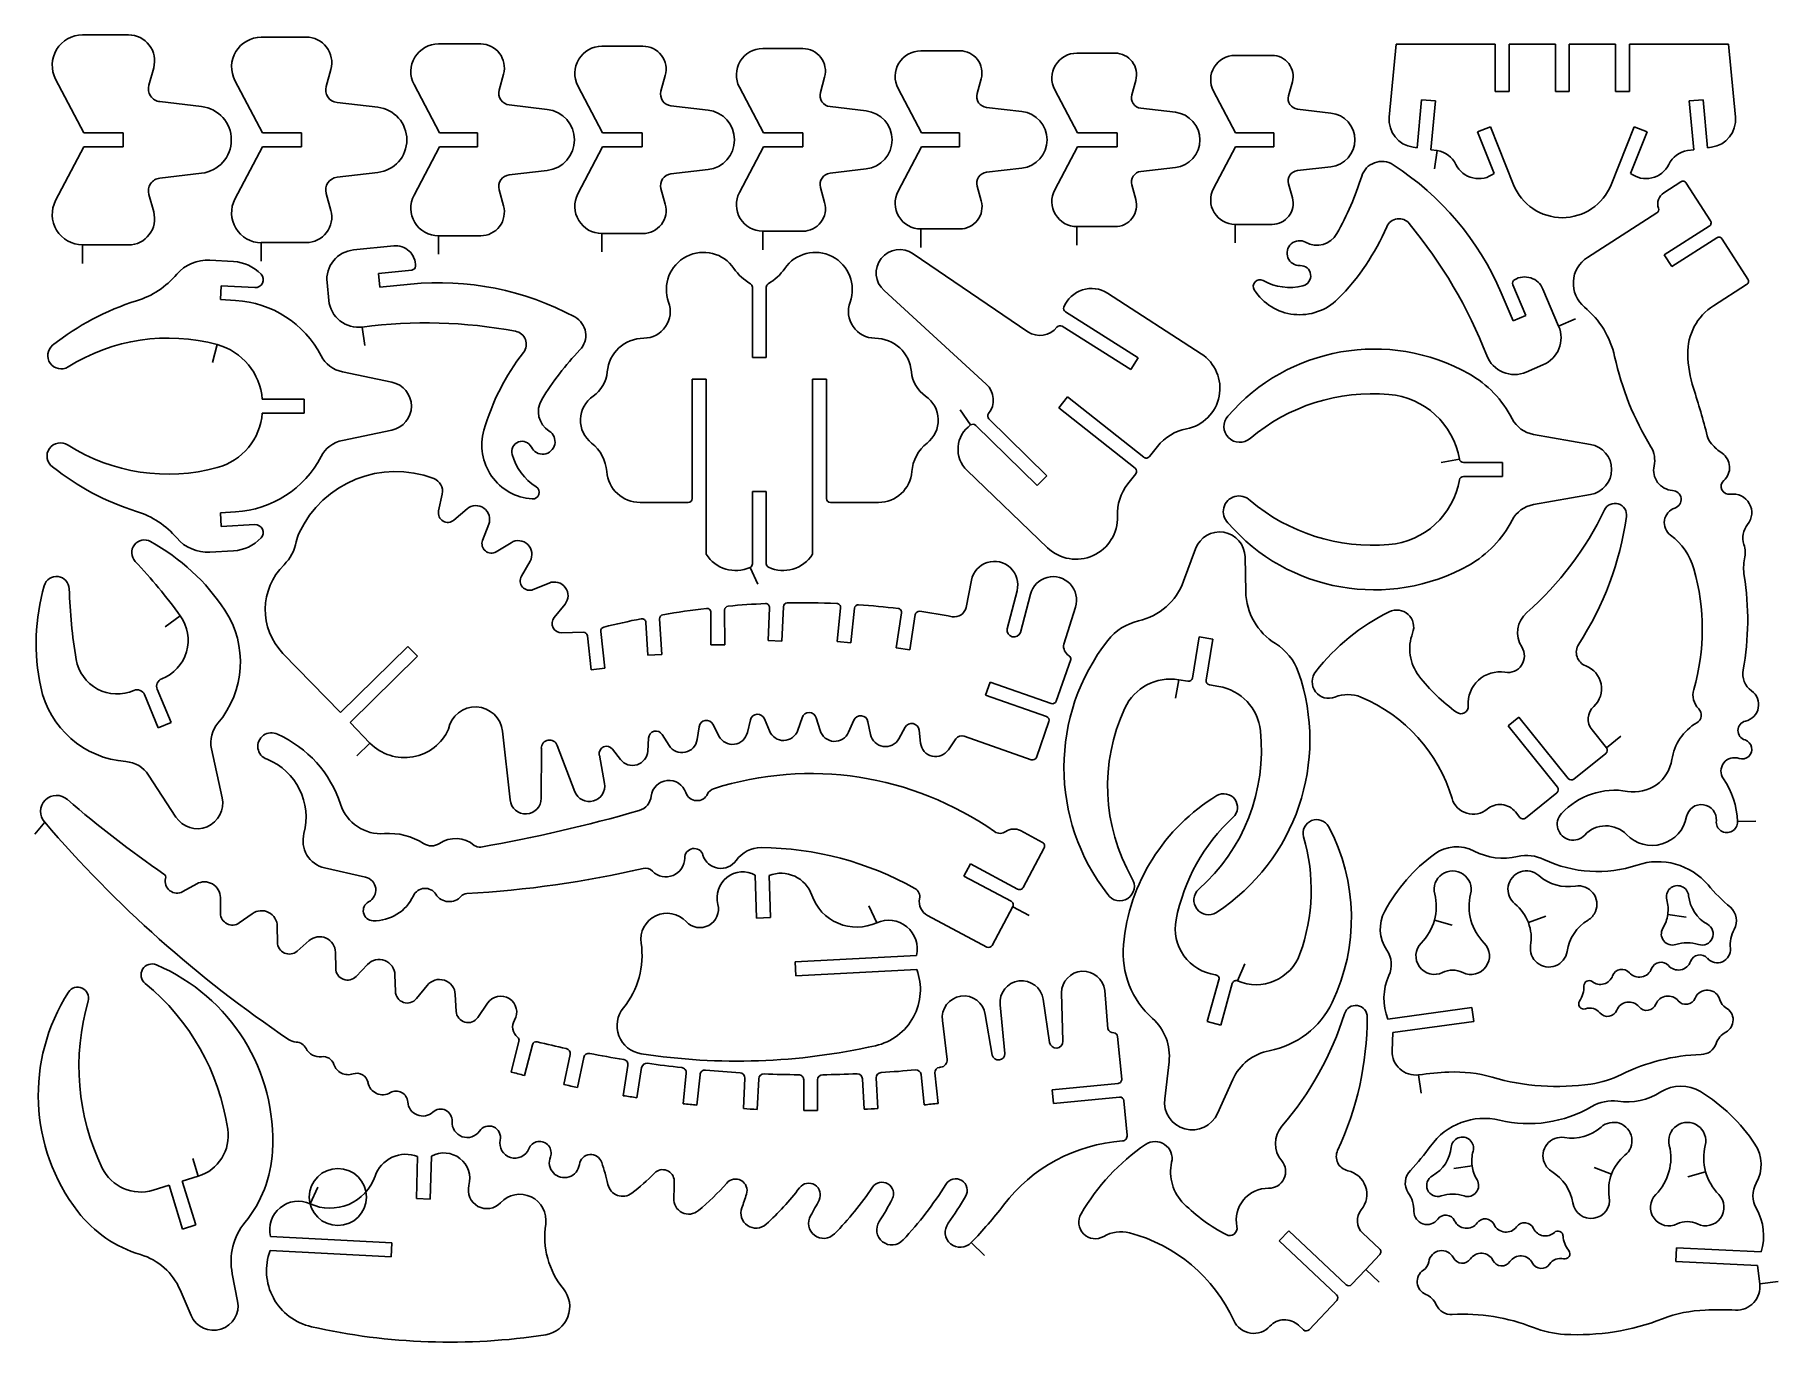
# Model space of a CAD drawing. Extents: x 0.1 to 23.7, y 6 to 23.7.
import ezdxf

# ---------------------------------------------------------------- set-up
doc = ezdxf.new("R2010")
doc.units = 0
doc.layers.add('WHITE', color=7, linetype='CONTINUOUS')

msp = doc.modelspace()

# ---------------------------------------------------------------- linework, layer by layer
at = {"layer": 'WHITE', "linetype": 'CONTINUOUS'}
for p, q in [((1.417, 23.679), (0.794, 23.679)), ((3.819, 23.648), (3.21, 23.648)), ((6.176, 23.556), (5.606999, 23.556)), ((8.369, 23.525), (7.814, 23.525)), ((10.53, 23.494), (9.989, 23.494)), ((12.654, 23.463), (12.126, 23.463)), ((14.751, 23.432), (14.236, 23.432)), ((16.875, 23.401), (16.374, 23.401)), ((18.55, 23.552), (18.458, 22.566)), ((19.89, 23.552), (18.55, 23.552)), ((19.89, 22.914), (19.89, 23.552)), ((20.703, 23.552), (20.077, 23.552)), ((20.077, 23.552), (20.077, 22.914)), ((20.703, 22.914), (20.703, 23.552)), ((21.517, 23.552), (20.891, 23.552)), ((20.891, 23.552), (20.891, 22.914)), ((21.517, 22.914), (21.517, 23.552)), ((23.044, 23.552), (21.704, 23.552)), ((21.704, 23.552), (21.704, 22.914)), ((23.136, 22.566), (23.044, 23.552)), ((1.690999, 22.998), (1.756, 23.234)), ((4.086999, 22.982), (4.151, 23.212)), ((6.426, 22.933), (6.485, 23.149)), ((8.612999, 22.917), (8.671999, 23.128)), ((10.769, 22.901), (10.825, 23.107)), ((0.430999, 23.078), (0.810999, 22.353)), ((2.855, 23.06), (3.226, 22.353)), ((5.275, 23.007), (5.618, 22.353)), ((7.489999, 22.989), (7.823999, 22.353)), ((9.673, 22.971), (9.996999, 22.353)), ((11.818, 22.953), (12.133, 22.353)), ((12.887, 22.885), (12.942, 23.085)), ((13.936, 22.935), (14.242, 22.353)), ((14.977, 22.869), (15.031, 23.064)), ((16.081, 22.918), (16.378, 22.353)), ((17.095, 22.853), (17.148, 23.043)), ((20.077, 22.914), (19.89, 22.914)), ((20.891, 22.914), (20.703, 22.914)), ((21.704, 22.914), (21.517, 22.914)), ((2.404, 22.71), (1.84, 22.776)), ((4.784999, 22.7), (4.234, 22.765)), ((7.077, 22.671), (6.561999, 22.731)), ((9.248999, 22.661), (8.746999, 22.72)), ((11.389, 22.651), (10.898, 22.708)), ((13.491, 22.642), (13.013, 22.697)), ((15.566, 22.632), (15.1, 22.686)), ((17.669, 22.622), (17.215, 22.675)), ((18.834, 22.152), (18.895, 22.799)), ((18.895, 22.799), (19.082, 22.789)), ((19.082, 22.789), (19.02, 22.126)), ((22.512, 22.789), (22.7, 22.799)), ((22.574, 22.126), (22.512, 22.789)), ((22.7, 22.799), (22.76, 22.152)), ((19.65, 22.368), (19.824, 22.437)), ((19.824, 22.437), (20.138, 21.653)), ((21.456, 21.653), (21.77, 22.437)), ((21.77, 22.437), (21.944, 22.368)), ((0.810999, 22.165), (0.430999, 21.44)), ((0.810999, 22.353), (1.345, 22.353)), ((1.345, 22.165), (0.810999, 22.165)), ((1.345, 22.353), (1.345, 22.165)), ((3.226, 22.165), (2.855, 21.458)), ((3.226, 22.353), (3.755, 22.353)), ((3.755, 22.165), (3.226, 22.165)), ((3.755, 22.353), (3.755, 22.165)), ((5.618, 22.165), (5.275, 21.511)), ((5.618, 22.353), (6.132999, 22.353)), ((6.132999, 22.165), (5.618, 22.165)), ((6.132999, 22.353), (6.132999, 22.165)), ((7.823999, 22.165), (7.489999, 21.529)), ((7.823999, 22.353), (8.361, 22.353)), ((8.361, 22.165), (7.823999, 22.165)), ((8.361, 22.353), (8.361, 22.165)), ((9.996999, 22.165), (9.673, 21.547)), ((9.996999, 22.353), (10.53, 22.353)), ((10.53, 22.165), (9.996999, 22.165)), ((10.53, 22.353), (10.53, 22.165)), ((12.133, 22.165), (11.818, 21.565)), ((12.133, 22.353), (12.647, 22.353)), ((12.647, 22.165), (12.133, 22.165)), ((12.647, 22.353), (12.647, 22.165)), ((14.242, 22.165), (13.936, 21.583)), ((14.242, 22.353), (14.778, 22.353)), ((14.778, 22.165), (14.242, 22.165)), ((14.778, 22.353), (14.778, 22.165)), ((16.378, 22.165), (16.081, 21.6)), ((16.378, 22.353), (16.896, 22.353)), ((16.896, 22.165), (16.378, 22.165)), ((16.896, 22.353), (16.896, 22.165)), ((18.779, 22.16), (18.834, 22.152)), ((19.875, 21.806), (19.65, 22.368)), ((21.944, 22.368), (21.719, 21.806)), ((22.76, 22.152), (22.815, 22.16)), ((19.02, 22.126), (19.103, 22.114)), ((19.068, 21.867), (19.103, 22.114)), ((22.491, 22.114), (22.574, 22.126)), ((1.84, 21.742), (2.404, 21.808)), ((4.234, 21.753), (4.784999, 21.818)), ((6.561999, 21.787), (7.077, 21.847)), ((8.746999, 21.798), (9.248999, 21.857)), ((10.898, 21.809), (11.389, 21.867)), ((13.013, 21.821), (13.491, 21.876)), ((15.1, 21.832), (15.566, 21.886)), ((17.215, 21.843), (17.669, 21.896)), ((22.399, 21.692), (22.17, 21.545)), ((1.756, 21.284), (1.690999, 21.52)), ((4.151, 21.305), (4.086999, 21.536)), ((6.485, 21.369), (6.426, 21.585)), ((8.671999, 21.39), (8.612999, 21.601)), ((10.825, 21.411), (10.769, 21.617)), ((12.942, 21.433), (12.887, 21.633)), ((15.031, 21.454), (14.977, 21.649)), ((17.148, 21.475), (17.095, 21.665)), ((22.799, 21.166), (22.473, 21.675)), ((22.075, 21.271), (21.137, 20.67)), ((7.814, 20.743), (7.814, 20.993)), ((7.814, 20.993), (8.369, 20.993)), ((9.989, 20.774), (9.989, 21.024)), ((9.989, 21.024), (10.53, 21.024)), ((12.126, 20.805), (12.126, 21.055)), ((12.126, 21.055), (12.654, 21.055)), ((14.236, 20.836), (14.236, 21.086)), ((14.236, 21.086), (14.751, 21.086)), ((16.374, 20.866), (16.374, 21.116)), ((16.374, 21.116), (16.875, 21.116)), ((22.175, 20.703), (22.783, 21.092)), ((0.794, 20.589), (0.794, 20.839)), ((0.794, 20.839), (1.417, 20.839)), ((3.21, 20.62), (3.21, 20.87)), ((3.21, 20.87), (3.819, 20.87)), ((5, 20.826), (4.458, 20.771)), ((5.606999, 20.712), (5.606999, 20.962)), ((5.606999, 20.962), (6.176, 20.962)), ((22.884, 20.934), (22.276, 20.545)), ((23.304, 20.377), (22.958, 20.918)), ((2.516, 20.633), (2.835999, 20.614)), ((13.572, 19.665), (12.023, 20.717)), ((22.276, 20.545), (22.175, 20.703)), ((2.67, 20.286), (2.658999, 20.099)), ((3.121999, 20.261), (2.67, 20.286)), ((4.098999, 20.33), (4.124, 20.086)), ((4.796, 20.453), (5.245999, 20.499)), ((4.815, 20.267), (4.796, 20.453)), ((5.225999, 20.308), (4.815, 20.267)), ((9.848999, 19.317), (9.848999, 20.267)), ((10.037, 20.267), (10.037, 19.317)), ((20.128, 20.301), (20.305, 19.884)), ((22.841, 20.017), (23.288, 20.303)), ((2.658999, 20.099), (2.864, 20.088)), ((11.63, 20.221), (13.01, 18.955)), ((15.915, 19.366), (14.647, 20.186)), ((20.133, 19.811), (19.971, 20.191)), ((20.747, 19.742), (20.534, 20.242)), ((14.081, 19.933), (15.064, 19.312)), ((20.305, 19.884), (20.133, 19.811)), ((20.977, 19.839), (20.747, 19.742)), ((4.609, 19.48), (4.576, 19.728)), ((14.964, 19.153), (14.036, 19.739)), ((2.549, 19.25), (2.615, 19.491)), ((4.307, 19.122), (4.975999, 18.983)), ((10.037, 19.317), (9.848999, 19.317)), ((15.064, 19.312), (14.964, 19.153)), ((20.308, 19.118), (20.535, 19.215)), ((9.036, 17.41), (9.036, 19.024)), ((9.036, 19.024), (9.223999, 19.024)), ((9.223999, 19.024), (9.223999, 16.656)), ((10.662, 16.656), (10.662, 19.024)), ((10.662, 19.024), (10.849, 19.024)), ((10.849, 19.024), (10.849, 17.41)), ((3.792, 18.753), (3.223, 18.753)), ((3.792, 18.565), (3.792, 18.753)), ((13.992, 18.636), (14.108, 18.783)), ((15.023, 17.82), (13.992, 18.636)), ((14.108, 18.783), (15.14, 17.967)), ((3.223, 18.565), (3.792, 18.565)), ((12.656, 18.609), (12.799, 18.404)), ((13.698, 17.584), (12.867, 18.398)), ((13.045, 18.486), (13.829, 17.718)), ((4.975999, 18.335), (4.307, 18.196)), ((20.407, 18.277), (21.176, 18.142)), ((15.215, 17.976), (15.323, 18.113)), ((19.161, 17.898), (19.407, 17.94)), ((12.751, 17.789), (13.84, 16.744)), ((13.829, 17.718), (13.698, 17.584)), ((14.924, 17.608), (15.032, 17.745)), ((19.986, 17.896), (19.46, 17.896)), ((19.46, 17.708), (19.986, 17.708)), ((19.986, 17.708), (19.986, 17.896)), ((5.656, 17.469), (5.607999, 17.241)), ((9.848999, 16.528), (9.848999, 17.505)), ((9.848999, 17.505), (10.037, 17.505)), ((10.037, 17.505), (10.037, 16.528)), ((21.176, 17.463), (20.407, 17.328)), ((2.864, 17.23), (2.658999, 17.218)), ((2.658999, 17.218), (2.67, 17.031)), ((5.815, 17.118), (5.992, 17.269)), ((8.331999, 17.356), (8.982999, 17.356)), ((10.903, 17.356), (11.554, 17.356)), ((2.67, 17.031), (3.121999, 17.057)), ((6.284999, 17.062), (6.202, 16.844)), ((6.387, 16.69), (6.585999, 16.812)), ((15.678, 16.29), (15.839, 16.731)), ((2.835999, 16.703), (2.516, 16.685)), ((6.842999, 16.561), (6.727, 16.36)), ((16.508, 16.62), (16.518, 16.15)), ((6.886, 16.179), (7.100999, 16.267)), ((9.920999, 16.252), (9.817999, 16.479)), ((12.737, 15.938), (12.81, 16.304)), ((13.426, 16.163), (13.293, 15.647)), ((13.474, 15.6), (13.608, 16.116)), ((1.912999, 15.676), (2.115999, 15.822)), ((7.315999, 15.98), (7.169, 15.799)), ((9.286999, 15.871), (9.288999, 15.43)), ((9.477, 15.431), (9.473999, 15.901)), ((10.081, 15.933), (10.06, 15.49)), ((10.247, 15.481), (10.269, 15.947)), ((11.04, 15.931), (10.995, 15.476)), ((11.181, 15.457), (11.228, 15.925)), ((11.864, 15.862), (11.793, 15.392)), ((11.978, 15.364), (12.051, 15.84)), ((14.215, 15.941), (14.057, 15.442)), ((7.272999, 15.592), (7.563, 15.602)), ((7.618, 15.555), (7.669, 15.095)), ((7.855, 15.116), (7.8, 15.613)), ((8.409999, 15.735), (8.435999, 15.291)), ((8.623, 15.302), (8.595, 15.783)), ((5.191999, 15.41), (4.282, 14.514)), ((5.322999, 15.276), (5.191999, 15.41)), ((9.288999, 15.43), (9.477, 15.431)), ((10.06, 15.49), (10.247, 15.481)), ((10.995, 15.476), (11.181, 15.457)), ((11.793, 15.392), (11.978, 15.364)), ((15.89, 15.539), (15.797, 14.982)), ((16.075, 15.509), (15.89, 15.539)), ((15.982, 14.952), (16.075, 15.509)), ((4.282, 14.514), (3.503999, 15.316)), ((4.412, 14.379), (5.322999, 15.276)), ((7.669, 15.095), (7.855, 15.116)), ((8.435999, 15.291), (8.623, 15.302)), ((14.154, 15.233), (13.955, 14.671)), ((13.064, 14.928), (13.001, 14.752)), ((13.887, 14.638), (13.064, 14.928)), ((15.57, 14.712), (15.611, 14.959)), ((15.736, 14.938), (15.611, 14.959)), ((16.152, 14.869), (16.026, 14.89)), ((1.631, 14.758), (1.817999, 14.31)), ((1.991, 14.382), (1.804, 14.83)), ((13.001, 14.752), (13.825, 14.461)), ((1.817999, 14.31), (1.991, 14.382)), ((4.679999, 14.103), (4.412, 14.379)), ((9.821999, 14.416), (9.781, 14.244)), ((10.079, 14.267), (10.013, 14.43)), ((10.521, 14.445), (10.465, 14.278)), ((10.764, 14.274), (10.713, 14.443)), ((11.221, 14.412), (11.15, 14.25)), ((11.447, 14.219), (11.411, 14.392)), ((13.857, 14.393), (13.687, 13.91)), ((20.064, 14.335), (20.21, 14.452)), ((20.21, 14.452), (20.877, 13.623)), ((6.573999, 13.334), (6.473, 14.262)), ((8.444999, 14.171), (8.435, 13.994)), ((8.723999, 14.069), (8.63, 14.219)), ((9.128, 14.324), (9.102, 14.15)), ((9.397, 14.198), (9.317, 14.356)), ((11.914, 14.316), (11.829, 14.161)), ((12.122, 14.103), (12.102, 14.279)), ((12.597, 14.158), (12.498, 14.012)), ((13.619, 13.877), (12.713, 14.196)), ((20.73, 13.506), (20.064, 14.335)), ((21.393, 14.038), (21.198, 14.281)), ((21.588, 14.195), (21.393, 14.038)), ((2.536999, 14.026), (2.681999, 13.363)), ((4.500999, 13.929), (4.679999, 14.103)), ((6.995999, 14.033), (6.993, 13.356)), ((7.447999, 13.445), (7.210999, 14.072)), ((7.78, 13.941), (7.850999, 13.558)), ((8.065999, 13.881), (7.958, 14.021)), ((20.952, 13.615), (21.385, 13.963)), ((2.055999, 13.102), (1.685999, 13.671)), ((20.298, 13.089), (20.722, 13.43)), ((0.15, 12.87), (0.282999, 13.032)), ((20.163, 13.171), (20.222, 13.097)), ((23.413, 13.047), (23.163, 13.042)), ((13.771, 12.759), (13.471, 12.919)), ((13.507, 12.15), (13.793, 12.686)), ((4.065999, 12.416), (4.618999, 12.291)), ((9.904999, 11.737), (9.887999, 12.318)), ((10.076, 12.313), (10.092, 11.743)), ((12.706, 12.305), (12.795, 12.47)), ((13.346, 11.963), (12.706, 12.305)), ((12.795, 12.47), (13.434, 12.128)), ((2.338, 12.199), (2.151, 12.094)), ((2.658999, 11.8), (2.657, 12.014)), ((3.088, 11.796), (2.913, 11.671)), ((11.425, 11.9), (11.529, 11.673)), ((13.088, 11.367), (13.368, 11.891)), ((13.588, 11.773), (13.368, 11.89)), ((22.469, 11.751), (22.222, 11.786)), ((3.428999, 11.409), (3.427, 11.623)), ((10.092, 11.743), (9.904999, 11.737)), ((12.217, 11.771), (13.016, 11.345)), ((19.308, 11.64), (19.067, 11.707)), ((20.572, 11.763), (20.338, 11.675)), ((3.858999, 11.432), (3.694999, 11.289)), ((4.217, 11.056), (4.214, 11.274)), ((4.647999, 11.109), (4.493999, 10.948)), ((10.426, 11.144), (12.065, 11.23)), ((10.436, 10.956), (10.426, 11.144)), ((16.507, 11.117), (16.408, 10.887)), ((5.022999, 10.745), (5.017, 10.967)), ((12.071, 11.042), (10.436, 10.956)), ((16.155, 10.902), (15.998, 10.337)), ((16.179, 10.287), (16.335, 10.852)), ((5.452, 10.826), (5.309, 10.648)), ((5.844999, 10.475), (5.833, 10.702)), ((13.867, 10.055), (13.778, 10.638)), ((14.027, 10.726), (14.046, 10.071)), ((14.653, 10.24), (14.611, 10.758)), ((6.269999, 10.585), (6.138, 10.392)), ((13.091, 9.883), (12.997, 10.433)), ((13.198, 10.565), (13.263, 9.906)), ((18.439, 10.37), (19.574, 10.526)), ((19.574, 10.526), (19.6, 10.34)), ((12.418, 10.35), (12.48, 9.824)), ((14.842, 9.56), (14.786, 10.135)), ((15.998, 10.337), (16.179, 10.287)), ((18.504, 10.19), (18.496, 9.942)), ((19.6, 10.34), (18.504, 10.19)), ((6.587999, 9.654999), (6.693999, 10.071)), ((6.875999, 10.024), (6.769, 9.609)), ((7.301, 9.484999), (7.385, 9.89)), ((7.568999, 9.852), (7.485, 9.446999)), ((8.104, 9.335), (8.166999, 9.744)), ((8.352, 9.715), (8.288999, 9.307)), ((15.422, 9.293), (15.481, 9.793)), ((8.913, 9.227), (8.954999, 9.637999)), ((9.140999, 9.619), (9.098999, 9.208)), ((9.727, 9.159999), (9.746999, 9.571999)), ((9.935, 9.562999), (9.913999, 9.149999)), ((10.543, 9.135), (10.543, 9.548)), ((10.73, 9.548), (10.73, 9.135)), ((11.359, 9.152), (11.337, 9.564999)), ((11.524, 9.574999), (11.546, 9.161999)), ((12.173, 9.211), (12.13, 9.621999)), ((12.317, 9.642), (12.36, 9.230999)), ((13.9, 9.414999), (14.794, 9.501999)), ((16.343, 9.553999), (16.137, 9.095)), ((18.888, 9.369999), (18.855, 9.616999)), ((13.918, 9.229), (13.9, 9.414999)), ((14.812, 9.314999), (13.918, 9.229)), ((14.915, 8.8), (14.87, 9.267)), ((2.283999, 8.484999), (2.358, 8.246)), ((5.323999, 8.512999), (5.308, 7.942999)), ((5.494999, 7.936999), (5.512, 8.517999)), ((19.331, 8.350999), (19.578, 8.385999)), ((21.228, 8.362999), (21.462, 8.274999)), ((22.492, 8.239999), (22.733, 8.307)), ((1.75, 8.057999), (1.963999, 8.123999)), ((1.963999, 8.123999), (2.147, 7.532)), ((2.142999, 8.18), (2.358, 8.246)), ((2.325999, 7.587999), (2.142999, 8.18)), ((3.974999, 8.1), (3.871, 7.873)), ((5.308, 7.942999), (5.494999, 7.936999)), ((2.147, 7.532), (2.325999, 7.587999)), ((4.973999, 7.343999), (3.335, 7.429999)), ((4.964, 7.156), (4.973999, 7.343999)), ((12.987, 7.176), (12.808, 7.349999)), ((16.969, 7.370999), (17.098, 7.507999)), ((17.745, 6.642), (16.969, 7.370999)), ((17.098, 7.507999), (17.873, 6.778999)), ((18.327, 7.262), (18.1, 7.474999)), ((3.328999, 7.242), (4.964, 7.156)), ((18.139, 6.984), (18.329, 7.185999)), ((22.332, 7.091), (22.341, 7.278999)), ((23.436, 7.037), (22.332, 7.091)), ((22.341, 7.278999), (23.486, 7.223)), ((2.818, 6.927999), (2.891, 6.557)), ((17.949, 6.781), (18.139, 6.984)), ((18.321, 6.813), (18.139, 6.984)), ((23.466, 6.790999), (23.436, 7.037)), ((2.262, 6.361999), (2.112999, 6.71)), ((23.714, 6.821), (23.466, 6.790999)), ((17.374, 6.17), (17.747, 6.566999)), ((17.23, 6.231999), (17.299, 6.166999))]:
    msp.add_line(p, q, dxfattribs=at)
msp.add_circle((4.246, 7.965), 0.38612, dxfattribs=at)
for centre, radius, start, end in [((0.7954, 23.268), 0.411002, 90.19517, 207.5381), ((1.4168, 23.3272), 0.351771, 344.6363, 89.96742), ((3.2114, 23.246), 0.402002, 90.19954, 207.5595), ((3.8189, 23.3035), 0.344474, 344.5961, 89.98338), ((5.607199, 23.181), 0.375, 90.03056, 207.6447), ((6.174799, 23.2343), 0.321714, 344.6246, 89.78624), ((7.8141, 23.159), 0.365999, 90.01566, 207.6783), ((8.3702, 23.2118), 0.313218, 344.4818, 90.21947), ((9.989, 23.137), 0.356999, 90, 207.7135), ((10.53, 23.188), 0.305918, 344.6463, 90), ((12.126, 23.115), 0.347999, 90, 207.7433), ((12.6541, 23.1644), 0.298648, 344.5817, 90.01921), ((14.236, 23.093), 0.338999, 90, 207.7741), ((14.7512, 23.1416), 0.290361, 344.4991, 90.03932), ((16.3734, 23.071), 0.33, 89.89583, 207.621), ((16.875, 23.1179), 0.283088, 344.6579, 90), ((1.8607, 22.9509), 0.17612, 164.4881, 263.2502), ((4.2529, 22.9361), 0.17214, 164.5346, 263.6966), ((6.581499, 22.8909), 0.161084, 164.8512, 263.047), ((8.764599, 22.876), 0.156989, 164.8663, 263.5631), ((10.9165, 22.8599), 0.153022, 164.43, 263.0561), ((13.0305, 22.8449), 0.148931, 164.3873, 263.252), ((15.1167, 22.83), 0.144965, 164.402, 263.3848), ((2.351, 22.259), 0.454103, 276.7025, 83.29752), ((4.733999, 22.259), 0.443939, 276.5967, 83.40324), ((7.029, 22.259), 0.414786, 276.6453, 83.35472), ((9.201999, 22.259), 0.404738, 276.6685, 83.3315), ((11.343, 22.259), 0.394689, 276.6929, 83.30717), ((13.446, 22.259), 0.385634, 276.7012, 83.29886), ((15.523, 22.259), 0.37547, 276.5761, 83.42387), ((17.232, 22.8159), 0.141921, 164.847, 263.1204), ((17.627, 22.259), 0.365421, 276.5999, 83.40009), ((18.831, 22.531), 0.374638, 174.6394, 262.0213), ((22.7629, 22.5311), 0.374739, 277.9917, 5.344056), ((18.3563, 21.6828), 0.284324, 57.27688, 162.5656), ((16.426, 18.681), 3.853196, 23.07168, 57.25853), ((19.0554, 21.7801), 0.337275, 25.82064, 81.88672), ((19.6661, 22.0758), 0.34125, 205.8517, 307.7498), ((21.9278, 22.0761), 0.341396, 232.2943, 334.1105), ((22.5389, 21.7797), 0.337716, 98.15427, 154.1406), ((1.860999, 21.5669), 0.17635, 96.83886, 195.4232), ((4.253099, 21.5818), 0.172298, 96.36575, 195.4155), ((6.5812, 21.6273), 0.160861, 96.85551, 195.2457), ((8.7642, 21.6422), 0.156712, 96.3, 195.2423), ((10.9174, 21.6567), 0.153618, 97.25948, 194.9771), ((13.0311, 21.6726), 0.149442, 96.95419, 195.3661), ((15.1171, 21.6877), 0.145346, 96.75795, 195.4418), ((17.2311, 21.7027), 0.141224, 96.54632, 195.4828), ((14.368, 22.9167), 3.89045, 330.3485, 342.8268), ((22.4275, 21.6467), 0.053583, 31.8807, 122.1755), ((3.2111, 21.2711), 0.402167, 152.3071, 269.8433), ((5.6069, 21.3368), 0.374837, 152.307, 270.0152), ((7.813899, 21.3589), 0.365848, 152.2932, 270.0157), ((9.989, 21.381), 0.356948, 152.2863, 270), ((12.126, 21.403), 0.348005, 152.2568, 270.0002), ((14.236, 21.425), 0.339063, 152.2257, 270), ((14.7504, 21.377), 0.291, 270.1181, 15.34488), ((16.3745, 21.447), 0.330985, 152.4672, 269.9135), ((16.8754, 21.399), 0.283, 269.919, 15.5787), ((20.797, 21.917), 0.709913, 201.8314, 338.1686), ((22.268, 21.393), 0.180853, 122.8114, 199.036), ((0.795599, 21.2501), 0.41109, 152.4875, 269.777), ((1.4165, 21.191), 0.352, 270.0814, 15.31943), ((3.819299, 21.214), 0.344, 269.95, 15.34125), ((6.1757, 21.283), 0.321, 270.0535, 15.53852), ((8.3692, 21.307), 0.314, 269.9635, 15.32881), ((10.53, 21.33), 0.305999, 270, 15.35356), ((12.6549, 21.353), 0.298001, 269.827, 15.57041), ((22.0462, 21.3164), 0.053762, 302.39, 19.10899), ((17.4783, 21.1465), 0.311686, 240.9595, 330.2848), ((15.5493, 22.3213), 3.129654, 314.9922, 336.7125), ((18.5891, 21.0131), 0.179679, 39.35238, 156.7595), ((13.6864, 16.9669), 6.536372, 21.30705, 39.5279), ((22.754, 21.137), 0.053535, 302.7995, 32.8017), ((4.499, 20.371), 0.402095, 95.85237, 185.8524), ((5.026999, 20.5592), 0.268157, 358.0339, 95.77856), ((9.1866, 20.2376), 0.500648, 34.3376, 200.2883), ((10.6988, 20.2364), 0.500809, 339.8644, 145.5101), ((11.8379, 20.46), 0.316719, 54.2373, 228.9806), ((17.2447, 20.7272), 0.168295, 60.72385, 272.4855), ((22.913, 20.889), 0.053535, 32.79953, 122.7989), ((2.4855, 20.0856), 0.548284, 86.8109, 139.5937), ((2.806699, 20.0669), 0.547884, 43.06225, 86.93445), ((5.241799, 20.5521), 0.053265, 274.5225, 357.7375), ((10.171, 20.9098), 0.691354, 214.3199, 239.6815), ((9.7158, 20.9107), 0.691212, 300.152, 325.5811), ((17.2572, 20.42), 0.139097, 284.0562, 92.14244), ((21.362, 20.319), 0.416924, 122.6609, 230.353), ((1.174499, 21.2055), 1.175949, 287.3409, 319.4489), ((3.1294, 20.3676), 0.106814, 266.029, 43.40675), ((5.6153, 16.4744), 3.853333, 61.60065, 95.79848), ((9.795, 20.2662), 0.054005, 0.848764, 60.01815), ((10.0903, 20.2672), 0.053319, 120.7979, 180.2153), ((16.708, 20.278), 0.089067, 61.13284, 212.6202), ((17.1128, 21.0187), 0.75503, 241.3676, 283.6516), ((20.177, 20.322), 0.053338, 120.4111, 203.1986), ((20.2874, 20.1385), 0.267439, 22.76818, 120.909), ((23.259, 20.348), 0.053535, 302.7995, 32.8006), ((2.5844, 16.7101), 3.535367, 107.4371, 128.3672), ((2.7856, 18.702), 1.388215, 27.40676, 86.76247), ((4.524, 20.1267), 0.402065, 185.8098, 277.4308), ((8.3779, 19.9393), 0.361301, 270.333, 20.1904), ((11.5077, 19.939), 0.361003, 159.743, 269.7302), ((14.4309, 19.8504), 0.399157, 57.22165, 158.3001), ((17.2467, 20.624), 0.729289, 212.7008, 314.9611), ((7.3134, 19.6144), 0.283609, 316.1715, 61.66385), ((14.1101, 19.9783), 0.053834, 158.5346, 237.2833), ((20.3347, 19.0744), 1.196918, 12.33048, 50.50211), ((23.25, 19.3786), 0.758228, 122.6463, 181.4057), ((1.951499, 17.0431), 2.536226, 74.83444, 122.2532), ((5.4339, 13.2479), 6.536642, 79.3048, 97.54153), ((6.613699, 19.495), 0.179122, 322.1001, 79.28603), ((8.3842, 19.079), 0.499017, 90.48224, 175.057), ((11.5021, 19.0792), 0.498739, 4.922966, 89.55208), ((13.7353, 19.9064), 0.291455, 235.9225, 322.0095), ((14.0071, 19.6939), 0.053565, 57.34832, 141.8262), ((20.3772, 19.5846), 0.401876, 293.12, 23.05631), ((0.505499, 19.3432), 0.180674, 129.765, 300.7952), ((2.399, 18.6936), 0.826138, 4.12317, 74.84342), ((4.3931, 19.5358), 0.422666, 207.4441, 258.2461), ((9.227, 17.465), 3.130045, 142.1635, 163.8811), ((10.321, 16.7206), 3.890083, 136.0999, 148.5891), ((15.6118, 18.8988), 0.557017, 280.9912, 57.01752), ((18.2554, 16.8184), 2.612113, 60.64201, 139.235), ((20.1503, 19.4872), 0.401476, 201.2025, 293.1295), ((25.3771, 20.1755), 3.964312, 192.3145, 211.4178), ((24.1218, 19.3997), 1.63027, 181.3954, 197.8492), ((7.4439, 19.1593), 0.444667, 304.537, 355.1882), ((12.4426, 19.1596), 0.445199, 184.8448, 235.4318), ((18.8205, 17.8233), 1.459164, 27.14281, 60.63647), ((4.908999, 18.659), 0.330854, 281.6835, 78.31648), ((12.8131, 18.7399), 0.291612, 321.4047, 47.52938), ((11.2269, 15.2611), 11.91249, 14.57577, 17.78639), ((7.266599, 18.5856), 0.3113, 148.5566, 237.8619), ((7.9176, 18.4687), 0.392781, 124.3455, 232.0417), ((11.9689, 18.4687), 0.392483, 307.9006, 55.71469), ((18.2336, 16.255), 2.572288, 85.12944, 130.121), ((18.3619, 17.7616), 1.060217, 9.687097, 85.1251), ((2.399399, 18.6241), 0.825743, 285.1352, 355.8957), ((13.0268, 18.0768), 0.398688, 124.846, 226.2198), ((12.8294, 18.3606), 0.053033, 44.84721, 125.0113), ((13.0832, 18.5242), 0.054067, 141.3071, 225), ((16.4362, 18.3826), 0.212923, 138.3891, 311.0391), ((20.4759, 18.6722), 0.401173, 207.1718, 260.1105), ((0.494399, 17.9827), 0.180056, 54.88005, 234.5622), ((4.3938, 17.7822), 0.422805, 101.8468, 152.7199), ((6.920999, 18.1319), 0.729551, 163.9176, 266.1489), ((6.736, 18.044), 0.139014, 26.01197, 195.4359), ((7.0128, 18.1783), 0.16857, 205.7746, 58.45967), ((7.3425, 17.7344), 0.539914, 4.205864, 51.85231), ((12.542, 17.7338), 0.539499, 127.9831, 175.7267), ((15.8417, 17.7016), 0.662042, 100.7685, 141.5808), ((23.0153, 18.3257), 0.267763, 194.4255, 221.5785), ((23.4307, 18.6935), 0.822586, 221.5404, 234.8396), ((1.9516, 20.2756), 2.536894, 237.7533, 285.1592), ((2.7861, 18.6161), 1.388274, 273.2167, 332.5434), ((7.3303, 18.2054), 0.754809, 195.2385, 237.6132), ((15.173, 18.009), 0.053413, 231.8428, 321.8435), ((19.46, 17.95), 0.054, 190.6853, 270), ((21.1189, 17.8025), 0.344268, 279.5472, 80.45286), ((21.697, 17.927), 0.348328, 347.3999, 31.49974), ((22.8218, 17.8278), 0.235758, 312.1462, 55.01572), ((2.584499, 20.6082), 3.535677, 231.6345, 252.5628), ((5.027699, 16.3345), 1.440045, 69.11847, 154.96), ((5.4748, 17.5071), 0.18514, 348.1253, 69.04914), ((8.331999, 17.8083), 0.452302, 184.3492, 270), ((11.5533, 17.808), 0.452, 270.0887, 355.6858), ((14.99, 17.778), 0.053413, 321.8428, 51.8414), ((19.4599, 17.6542), 0.0538, 89.89438, 169.5046), ((22.3052, 17.792), 0.274612, 167.5934, 265.9914), ((6.8777, 17.493), 0.089182, 266.3355, 57.21885), ((15.443, 17.1977), 0.661622, 141.6716, 182.4862), ((16.4265, 17.2315), 0.212843, 45.38049, 225.3807), ((18.3622, 17.842), 1.059811, 274.8606, 350.3315), ((22.2811, 17.3968), 0.121299, 287.2245, 87.68484), ((23.0512, 17.5729), 0.107224, 131.6337, 279.0143), ((23.1052, 17.2172), 0.252502, 321.2055, 98.46998), ((1.1732, 16.1128), 1.17607, 40.46179, 72.59428), ((5.731699, 17.2134), 0.126741, 167.4222, 311.1264), ((6.111999, 17.128), 0.185151, 339.1185, 130.3999), ((8.981999, 17.41), 0.054009, 271.0609, 359.998), ((10.903, 17.41), 0.054, 180, 270), ((18.2347, 19.3494), 2.57255, 229.8517, 274.8454), ((20.477, 16.932), 0.402139, 100.0245, 152.925), ((17.477, 19.108), 4.307891, 311.226, 334.5235), ((21.508, 17.1867), 0.157502, 352.0808, 154.3137), ((22.385, 17.083), 0.209351, 108.9542, 233.3489), ((3.128599, 16.95), 0.107203, 317.0435, 93.52966), ((14.2259, 17.1451), 0.556596, 226.1065, 2.461038), ((18.2549, 18.7869), 2.612564, 220.7937, 299.3643), ((18.8215, 17.7819), 1.458856, 299.3255, 332.7974), ((17.4078, 17.7727), 4.299345, 327.1094, 351.8743), ((23.5291, 16.8767), 0.291256, 141.2452, 197.9373), ((1.631, 16.6769), 0.171876, 61.51191, 222.8545), ((0.342, 14.334), 2.845993, 33.36063, 61.20155), ((2.484499, 17.232), 0.547906, 220.522, 273.2958), ((2.805799, 17.2498), 0.547668, 273.1613, 317.1014), ((3.102999, 16.935), 0.591156, 314.5888, 349.3745), ((4.171299, 16.7304), 0.496589, 154.5237, 168.9005), ((6.320899, 16.7987), 0.127237, 159.1435, 301.3037), ((6.683899, 16.6552), 0.184853, 329.371, 121.9791), ((16.163, 16.612), 0.345162, 1.328266, 159.8325), ((21.7475, 16.2234), 0.860794, 15.74611, 53.46025), ((22.9044, 16.6749), 0.365224, 347.5239, 17.87441), ((-3.737, 11.598), 7.218018, 35.81728, 43.42818), ((4.114999, 15.908), 0.850755, 134.5714, 224.0952), ((9.6225, 16.9082), 0.4716, 212.3286, 294.4892), ((9.795299, 16.5277), 0.05373, 294.9911, 0.319499), ((10.091, 16.5284), 0.054001, 180.4244, 243.6258), ((10.2636, 16.9092), 0.472084, 245.3893, 327.5624), ((13.1203, 16.2437), 0.316104, 345.2122, 169.0029), ((23.87, 16.465), 0.622917, 167.8602, 189.1448), ((0.442499, 16.1847), 0.171587, 1.102252, 164.6922), ((6.8362, 16.2956), 0.126775, 149.4703, 293.1273), ((7.171499, 16.0958), 0.185147, 321.2917, 112.3818), ((13.914, 16.037), 0.316033, 342.3109, 165.524), ((14.8816, 16.5821), 0.848285, 282.8321, 339.8583), ((19.7232, 15.6472), 2.965508, 343.9437, 15.8472), ((19.5648, 15.77), 3.738017, 349.5655, 9.174534), ((3.0138, 15.4491), 2.846014, 164.0748, 191.9049), ((7.828999, 16.4185), 7.218681, 181.8298, 189.4362), ((17.366, 16.1685), 0.848201, 181.2498, 238.2775), ((1.6603, 15.4941), 0.561362, 291.2764, 35.73699), ((1.6545, 15.1988), 1.274142, 319.5421, 33.33587), ((7.268199, 15.7192), 0.127313, 141.1856, 272.161), ((8.648, 15.7865), 0.053115, 98.66457, 183.7782), ((10.52, 4.925), 11.07474, 96.7047, 99.77361), ((9.233699, 15.8711), 0.053322, 359.8934, 97.21831), ((9.527999, 15.9012), 0.054, 95.30979, 180.2122), ((10.5222, 4.925199), 11.07497, 92.5731, 95.17635), ((10.027, 15.935), 0.054037, 357.8781, 92.12109), ((10.323, 15.944), 0.054083, 92.12091, 176.8202), ((10.5224, 4.9251), 11.07473, 87.5853, 91.04202), ((10.9862, 15.936), 0.054072, 354.6902, 87.03177), ((11.281, 15.92), 0.053235, 85.68423, 174.6107), ((10.5174, 4.924199), 11.07543, 83.25613, 86.02584), ((11.8113, 15.8701), 0.053322, 351.2625, 82.78169), ((12.104, 15.8319), 0.053615, 82.49017, 171.3107), ((10.5142, 4.9258), 11.07492, 79.40762, 81.71011), ((12.5796, 15.9699), 0.16065, 259.3825, 348.543), ((19.7492, 13.2751), 2.90645, 116.4196, 141.8368), ((18.5581, 15.6722), 0.229729, 339.3009, 116.387), ((20.5558, 15.5957), 0.362837, 131.3686, 212.2666), ((7.5644, 15.548), 0.054018, 7.440538, 91.48511), ((7.853, 15.619), 0.053338, 102.9947, 186.4588), ((10.5112, 4.922799), 11.07492, 101.2742, 103.9517), ((8.355999, 15.7308), 0.054131, 4.446367, 100.6457), ((13.3856, 15.6315), 0.093888, 170.4975, 340.3873), ((15.2338, 15.0377), 0.735797, 102.8633, 141.8716), ((19.3375, 15.3783), 0.603217, 159.3539, 217.5101), ((14.2159, 15.4165), 0.160933, 170.883, 237.3266), ((16.8445, 13.7726), 2.783943, 141.8577, 218.0427), ((16.5338, 14.8205), 0.73597, 19.40247, 58.34864), ((20.0592, 15.2816), 0.224766, 260.4704, 32.38908), ((21.1823, 15.3309), 0.196173, 146.9017, 249.6251), ((1.261899, 15.3276), 0.561587, 189.4908, 293.8538), ((14.1005, 15.2357), 0.053519, 357.11, 57.82439), ((20.9992, 14.8393), 0.328428, 312.7173, 69.54008), ((23.522, 15.041), 0.285854, 169.5158, 234.2526), ((1.4764, 15.124), 1.27465, 191.8618, 265.6627), ((1.902899, 14.8712), 0.107138, 111.2948, 202.6158), ((15.4995, 14.2891), 0.679115, 80.55016, 155.1971), ((15.744, 14.9912), 0.053792, 261.4489, 350.1524), ((16.035, 14.943), 0.053758, 170.3636, 260.3625), ((14.5999, 14.1452), 2.78441, 303.113, 19.28937), ((16.04, 14.1986), 0.67976, 6.0293, 80.51538), ((17.6392, 14.9319), 0.223704, 141.5522, 292.287), ((20.7857, 16.495), 2.431964, 217.6045, 234.3421), ((19.9525, 14.6371), 0.428572, 80.66735, 184.0275), ((1.532499, 14.7162), 0.107037, 22.99491, 113.9788), ((13.9041, 14.6893), 0.054089, 251.5657, 340.225), ((17.8983, 14.2991), 0.460186, 67.41933, 112.2569), ((17.2495, 12.7442), 2.145007, 16.51632, 67.36575), ((22.8259, 14.7535), 0.263364, 163.7946, 225.0923), ((23.222, 14.623), 0.228757, 282.882, 54.43343), ((6.104199, 14.2204), 0.371138, 6.435661, 168.8778), ((9.2274, 14.3112), 0.100175, 26.56505, 172.6622), ((9.919699, 14.3927), 0.100479, 21.79082, 166.5863), ((10.6167, 14.415), 0.100288, 16.21222, 162.595), ((11.3129, 14.3725), 0.100019, 11.24253, 156.7418), ((13.8058, 14.4104), 0.05412, 341.2296, 69.22092), ((17.1641, 13.5183), 2.513547, 155.1652, 209.6196), ((19.426, 14.5995), 0.099283, 234.2282, 4.332313), ((21.3793, 14.4267), 0.23259, 132.5604, 218.7868), ((22.962, 13.7776), 0.692596, 120.0671, 171.4979), ((22.5544, 14.4816), 0.120915, 300.0858, 44.93299), ((23.303, 14.2717), 0.131715, 103.1604, 254.1383), ((2.930099, 14.1111), 0.402201, 139.5579, 192.2152), ((3.3473, 14.0582), 0.183945, 62.93346, 251.2008), ((2.7948, 12.7955), 1.561944, 17.91642, 65.96378), ((5.146099, 14.5561), 0.649973, 224.1898, 336.0259), ((7.106999, 14.033), 0.111072, 20.55605, 180), ((8.545499, 14.1643), 0.100659, 32.91649, 176.1862), ((8.898, 14.1797), 0.20615, 212.4646, 351.7166), ((9.580699, 14.2906), 0.205649, 206.7521, 346.903), ((10.27, 14.344), 0.205866, 201.9563, 341.301), ((10.9613, 14.3314), 0.205508, 196.2211, 336.666), ((11.6487, 14.2605), 0.205932, 191.6264, 331.1075), ((12.002, 14.267), 0.100717, 6.842773, 150.8903), ((12.6799, 14.101), 0.100601, 70.79059, 145.4885), ((14.2156, 14.0076), 2.514088, 311.5461, 5.990868), ((23.227, 14.0195), 0.13172, 252.3216, 72.32211), ((7.879, 13.9587), 0.100609, 38.25958, 190.1368), ((8.2291, 14.0074), 0.206335, 217.7753, 356.2764), ((12.3267, 14.1266), 0.206099, 186.5768, 326.2174), ((13.6361, 13.9283), 0.054089, 251.5657, 340.225), ((21.3505, 14.0046), 0.054044, 309.6698, 38.16313), ((23.1236, 13.7231), 0.182255, 69.64615, 214.8323), ((1.348799, 13.4523), 0.401912, 32.9665, 85.54772), ((2.972, 13.101), 0.84436, 344.8282, 68.02218), ((10.6378, 9.3681), 4.322385, 54.93555, 107.6951), ((21.768, 13.9569), 0.514776, 259.932, 351.4087), ((7.643499, 13.523), 0.210431, 201.7509, 9.574227), ((8.7207, 13.3578), 0.240366, 18.23142, 173.2623), ((9.099599, 13.4822), 0.158364, 198.0919, 334.8913), ((9.3647, 13.3579), 0.13441, 107.6261, 154.8646), ((20.688, 13.472), 0.054037, 308.991, 38.99066), ((21.5063, 12.4819), 0.983208, 79.94273, 137.1928), ((20.9186, 13.6575), 0.054044, 219.6698, 308.1625), ((22.124, 13.021), 1.039212, 1.157889, 35.12753), ((0.443099, 13.1783), 0.216987, 47.39061, 222.4212), ((10.6199, 24.987), 15.37199, 229.2712, 235.4181), ((2.344999, 13.29), 0.344815, 213.0448, 12.22242), ((4.830699, 13.4541), 0.577878, 197.9521, 274.496), ((6.782999, 13.3545), 0.210005, 185.6021, 0.409248), ((8.254, 13.4113), 0.229399, 286.1991, 353.6681), ((17.488, 11.1365), 2.63382, 121.0887, 174.8046), ((16.2215, 13.2331), 0.184367, 313.3293, 120.4734), ((19.5909, 13.4383), 0.29711, 196.4831, 309.7833), ((19.9527, 13.0018), 0.269866, 38.81887, 129.512), ((22.6751, 13.0666), 0.204337, 355.9044, 168.3106), ((12.7632, 23.7229), 16.43322, 220.5843, 236.0258), ((2.642299, 32.8621), 20.47354, 279.9418, 286.0944), ((18.078, 11.227), 2.548977, 132.7424, 168.9854), ((17.4773, 12.8834), 0.184492, 29.41335, 194.8874), ((15.312, 11.738), 2.634002, 334.2813, 27.98548), ((20.264, 13.131), 0.054037, 218.991, 308.9908), ((20.942, 13.0045), 0.214054, 137.1771, 317.1776), ((21.3848, 12.5948), 0.389208, 43.9592, 137.249), ((22.0081, 13.1929), 0.47459, 223.7023, 349.6941), ((23.0206, 13.035), 0.142616, 173.154, 2.814213), ((4.150099, 12.7825), 0.375962, 164.9694, 257.0762), ((4.9437, 12.0342), 0.84653, 56.98011, 94.58717), ((5.5107, 12.9055), 0.193063, 236.7955, 303.7642), ((5.837399, 12.4196), 0.392488, 49.94023, 123.9898), ((13.1978, 13.0159), 0.134068, 235.0536, 305.6818), ((13.3832, 12.7549), 0.186111, 61.85146, 125.1762), ((13.7464, 12.7118), 0.053265, 331.029, 62.47216), ((14.8528, 12.1184), 2.549304, 340.1079, 16.34921), ((6.1595, 12.8021), 0.107533, 229.7511, 279.366), ((8.680099, 12.5479), 0.253861, 224.4893, 0.022596), ((9.06, 12.5509), 0.126033, 16.1766, 181.3185), ((9.4236, 12.6622), 0.254285, 197.4374, 324.6352), ((9.963399, 12.2846), 0.404442, 89.48994, 145.2726), ((9.935799, 8.385), 4.304112, 60.68705, 89.58466), ((20.456, 10.716), 2.341483, 126.3854, 151.5633), ((19.3688, 12.1911), 0.508982, 62.60427, 126.3635), ((19.9997, 13.4052), 0.859225, 242.5045, 283.0011), ((20.3152, 12.0389), 0.54301, 64.49673, 103.0047), ((21.272, 14.046), 1.680438, 244.5176, 288.5643), ((22.0892, 11.6108), 0.888207, 40.3606, 108.5248), ((1.8651, 12.2865), 0.053627, 345.4196, 56.1027), ((2.0731, 12.2346), 0.160738, 166.18, 298.9888), ((4.578799, 12.1161), 0.17946, 297.607, 77.05563), ((5.206399, 26.1282), 14.08185, 273.1777, 282.9953), ((8.4033, 12.2771), 0.133387, 44.14973, 103.1298), ((9.720299, 12.0118), 0.349115, 61.29131, 194.9082), ((10.235, 11.9011), 0.441457, 19.16142, 111.1074), ((14.8155, 12.1665), 0.19678, 213.8112, 33.8112), ((19.3145, 12.124), 0.2503, 345.6583, 194.3416), ((20.3118, 12.1248), 0.250222, 47.75423, 231.4904), ((20.8759, 12.7611), 0.600189, 228.7288, 279.4074), ((2.443, 12.0125), 0.214005, 0.401599, 119.3796), ((4.7371, 12.284), 0.584195, 268.5189, 335.0975), ((5.424499, 11.964), 0.174017, 32.68573, 154.8339), ((5.7516, 12.1721), 0.213623, 212.284, 318.6627), ((5.9931, 11.9612), 0.107001, 93.26905, 139.2825), ((11.26, 12.258), 0.643883, 199.2229, 294.6943), ((11.9768, 12.0211), 0.134343, 349.6688, 60.47729), ((13.4598, 12.1746), 0.053265, 241.029, 332.4713), ((16.0142, 11.9788), 0.19722, 131.7106, 302.7876), ((18.393, 11.894), 0.69946, 344.4934, 13.89718), ((20.2358, 11.8934), 0.699425, 166.0512, 224.9768), ((21.0141, 11.9219), 0.250332, 337.234, 99.21774), ((22.3544, 12.0252), 0.150162, 4.890452, 195.9244), ((23.001, 12.0896), 0.499671, 185.9274, 240.9009), ((24.8459, 13.9502), 2.727339, 220.3051, 229.3165), ((2.8202, 11.8029), 0.161274, 181.0303, 305.1288), ((3.213, 11.6223), 0.214001, 0.187415, 125.7401), ((4.7257, 11.8364), 0.136389, 117.8427, 268.4461), ((8.695099, 11.4478), 0.353898, 42.74416, 188.4163), ((9.1395, 11.859), 0.251517, 222.8252, 14.50587), ((12.3158, 11.957), 0.210632, 169.0528, 242.0234), ((13.3214, 11.9158), 0.053265, 331.029, 62.47216), ((18.8434, 11.5897), 0.507443, 151.6067, 214.2633), ((19.7758, 11.4644), 0.60035, 20.53594, 50.7051), ((21.0151, 11.9232), 0.249994, 301.0381, 336.8706), ((21.7273, 11.8555), 0.499575, 329.1071, 352.0029), ((21.7271, 11.8554), 0.499742, 352.0175, 14.91227), ((22.911, 11.7), 0.240393, 330.8759, 49.21782), ((11.69, 11.322), 0.38612, 346.2157, 114.6403), ((16.195, 11.5938), 0.630562, 169.0108, 262.2529), ((18.3922, 11.8932), 0.700036, 315.0926, 344.574), ((19.776, 11.464), 0.600386, 350.4122, 20.5784), ((21.4553, 11.1962), 0.599892, 121.2602, 171.4876), ((22.285, 11.522), 0.150216, 149.1668, 287.8318), ((22.6862, 11.5214), 0.149912, 251.6619, 61.38344), ((23.5099, 11.369), 0.443891, 151.1773, 185.4293), ((3.5899, 11.4107), 0.1608, 180.6051, 310.8138), ((4, 11.271), 0.214021, 0.803159, 131.2111), ((7.245, 11.228), 1.112755, 320.6888, 8.683526), ((13.041, 11.392), 0.053235, 241.9908, 331.9907), ((16.0493, 11.2668), 1.189262, 174.7798, 228.2892), ((19.0683, 11.2251), 0.250407, 136.035, 295.9818), ((19.5614, 11.2247), 0.250273, 243.8343, 44.142), ((20.615, 11.3245), 0.250138, 170.9142, 350.9142), ((22.485, 10.903), 0.500291, 72.07208, 107.9281), ((22.891, 11.31), 0.17789, 221.1253, 5.486218), ((1.732999, 10.9684), 0.147749, 65.62013, 231.9822), ((0.7861, 8.727899), 2.580108, 356.7361, 67.00552), ((4.802999, 10.9613), 0.214075, 1.525741, 136.3815), ((16.6575, 11.4658), 0.630285, 246.6808, 340.0728), ((18.1322, 11.1058), 0.352747, 335.4108, 34.18562), ((22.1296, 11.006), 0.134105, 41.55572, 159.484), ((22.364, 11.212), 0.17789, 221.1253, 339.9343), ((22.6566, 11.104), 0.134105, 41.55572, 159.484), ((-0.3578, 8.418), 3.150159, 8.47015, 50.59312), ((4.3775, 11.0585), 0.160569, 180.8926, 316.5141), ((5.618999, 10.6917), 0.214247, 2.755567, 141.194), ((11.3407, 10.7709), 0.778968, 282.7035, 20.3658), ((13.4886, 10.5966), 0.292346, 8.141188, 186.206), ((14.32, 10.7241), 0.292967, 6.644712, 179.6285), ((16.1034, 10.9159), 0.053508, 344.9236, 82.91483), ((16.3869, 10.8375), 0.053887, 66.91208, 164.3905), ((19.1316, 10.6482), 0.746387, 155.3921, 201.8841), ((19.3145, 10.7333), 0.299601, 62.89613, 117.1041), ((21.159, 10.821), 0.07, 53.1301, 180), ((21.3103, 11.0168), 0.177455, 231.9806, 339.9617), ((21.6027, 10.9091), 0.134164, 40.94823, 159.5389), ((21.8372, 11.1149), 0.177883, 221.5132, 339.6401), ((2.7764, 9.342499), 2.58043, 147.3403, 217.6018), ((0.727899, 10.6533), 0.148411, 344.6437, 146.599), ((3.895699, 9.7321), 3.150644, 163.7451, 205.8778), ((5.1837, 10.7486), 0.160687, 181.2834, 321.24), ((6.448699, 10.4669), 0.214237, 328.8253, 146.5399), ((12.7075, 10.3915), 0.292459, 8.157808, 188.1577), ((21.0878, 10.5763), 0.069918, 147.3347, 288.5127), ((20.7238, 10.8147), 0.365277, 326.671, 0.988291), ((22.2266, 10.5053), 0.177574, 39.81384, 157.9413), ((22.4667, 10.7033), 0.133719, 219.1088, 338.3657), ((22.7555, 10.5852), 0.178222, 14.55866, 157.3034), ((23.09, 10.67), 0.166964, 193.8696, 240.9787), ((6.005899, 10.4843), 0.161151, 183.3081, 325.0575), ((8.4039, 10.281), 0.383807, 140.9112, 261.0188), ((14.8059, 9.8715), 0.679648, 353.3675, 48.30409), ((16.6133, 11.1117), 1.189756, 280.7886, 334.2598), ((13.7442, 11.7376), 4.307625, 319.2192, 342.5241), ((13.8614, 10.4068), 4.298613, 335.0863, 359.856), ((18.003, 10.3977), 0.157009, 359.3796, 162.8463), ((21.1679, 10.3421), 0.177602, 39.471, 109.0265), ((21.4081, 10.5402), 0.133683, 219.5699, 337.9439), ((21.6969, 10.4241), 0.177602, 39.471, 158.2166), ((21.9377, 10.6213), 0.133719, 219.1083, 338.3657), ((22.9172, 10.3596), 0.188381, 298.4697, 60.82109), ((6.7857, 10.2662), 0.178017, 149.7043, 231.9585), ((14.7395, 10.277), 0.094107, 203.1584, 267.2592), ((14.733, 10.1298), 0.053254, 5.603538, 87.84718), ((23.137, 9.953), 0.273864, 118.3435, 161.0358), ((3.6947, 10.2635), 0.203834, 235.7564, 266.7095), ((3.676, 9.905), 0.155157, 26.39971, 87.41421), ((3.9979, 10.0643), 0.203976, 206.2761, 277.3516), ((6.642099, 10.0845), 0.053627, 345.4196, 50.75558), ((6.927999, 10.011), 0.0536, 75.96376, 165.9633), ((10.617, 24.989), 15.3721, 256.1645, 257.6608), ((7.317, 9.9042), 0.069466, 348.2048, 77.52531), ((7.6368, 9.838), 0.069269, 79.0145, 168.3331), ((10.617, 24.989), 15.37197, 258.8713, 260.61), ((9.640999, 18.305), 8.502506, 261.2256, 282.7123), ((13.1755, 9.9054), 0.087502, 194.8469, 0.392879), ((13.956, 10.0689), 0.090024, 188.8766, 1.336658), ((16.9624, 9.275899), 0.678969, 100.729, 155.8207), ((18.813, 9.9314), 0.317177, 178.0848, 277.6089), ((22.6668, 10.114), 0.223086, 271.5926, 341.1754), ((4.0448, 9.708), 0.155398, 18.76139, 97.6921), ((4.385099, 9.8227), 0.20365, 198.5239, 288.8798), ((8.097899, 9.754), 0.069819, 351.7654, 80.86044), ((8.420899, 9.703999), 0.069735, 81.67237, 170.9286), ((10.6091, 24.9899), 15.37199, 261.8542, 263.5902), ((8.885999, 9.644999), 0.069354, 354.2072, 84.20725), ((9.209899, 9.612099), 0.069264, 84.11655, 174.2805), ((10.6359, 24.9878), 15.37243, 264.704, 266.4424), ((10.6361, 24.9907), 15.37232, 273.5577, 275.2961), ((12.061, 9.614999), 0.069354, 5.792797, 94.96937), ((12.3861, 9.649), 0.069473, 96.69538, 185.7845), ((10.7784, 25.0069), 15.37235, 275.9728, 276.044), ((12.387, 9.8131), 0.093636, 276.1314, 6.684813), ((22.75, 7.301), 2.591161, 91.70288, 116.4464), ((4.5005, 9.4828), 0.1553, 10.83941, 108.5866), ((4.8529, 9.551699), 0.203804, 191.2327, 300.4043), ((10.5837, 24.9983), 15.85505, 255.4033, 256.0781), ((10.5996, 24.9925), 15.85444, 257.9916, 258.6706), ((9.677, 9.575099), 0.070068, 357.4643, 85.90849), ((10.0049, 9.559), 0.070031, 88.28164, 176.7251), ((10.6027, 24.9901), 15.37265, 267.7792, 269.5166), ((10.473, 9.548), 0.07, 0, 90.00078), ((10.8, 9.548), 0.070007, 90.81846, 180), ((10.6034, 24.9894), 15.37264, 270.729, 272.4666), ((11.267, 9.560999), 0.070114, 3.270487, 91.63647), ((11.594, 9.578), 0.070114, 93.27048, 182.4543), ((14.789, 9.555), 0.053235, 275.3893, 5.389388), ((19.4975, 4.806599), 4.853117, 92.7814, 97.60767), ((19.3465, 7.8559), 1.800084, 73.85649, 92.69058), ((20.7324, 12.6562), 3.196279, 253.9182, 278.1225), ((20.991, 10.8307), 1.35254, 278.2038, 296.5708), ((22.4005, 8.955699), 0.508504, 58.6575, 122.4056), ((5.034699, 9.2418), 0.155574, 3.390282, 120.389), ((5.393, 9.263299), 0.203372, 183.4674, 312.3495), ((10.5691, 24.997), 15.85481, 261.0554, 261.7315), ((10.617, 24.99), 15.85484, 263.8302, 264.5059), ((10.5806, 24.9849), 15.85407, 275.7646, 276.4442), ((14.817, 9.262), 0.053235, 5.389311, 95.38847), ((15.7943, 9.2474), 0.375058, 173.0171, 336.0251), ((21.471, 8.720999), 0.543341, 81.95937, 120.5298), ((21.6667, 10.1098), 0.859146, 261.9916, 302.4748), ((21.4457, 7.390499), 2.341939, 33.43833, 58.62505), ((5.6346, 8.997699), 0.155676, 356.0614, 132.2143), ((5.993, 8.9724), 0.203524, 175.8863, 325.1231), ((10.6671, 24.9867), 15.8546, 266.6006, 267.2774), ((10.6365, 24.9891), 15.85437, 269.6621, 270.3379), ((10.606, 24.9883), 15.85419, 272.7223, 273.3991), ((19.7414, 8.140899), 0.887715, 76.47565, 144.6896), ((20.3432, 10.6377), 1.680563, 256.4343, 300.4545), ((21.4882, 8.7248), 0.250222, 308.5096, 132.2459), ((22.4855, 8.723999), 0.2503, 345.6584, 194.3416), ((2.1877, 8.796899), 0.576621, 287.178, 8.487055), ((6.288899, 8.7697), 0.155122, 347.0662, 146.1973), ((6.6392, 8.694199), 0.203335, 168.4248, 337.3933), ((15.0051, 6.516099), 2.212267, 93.99429, 142.7556), ((14.8452, 8.792899), 0.07014, 274.7433, 5.808933), ((17.2803, 8.687299), 0.362308, 139.2083, 220.2976), ((19.4456, 8.625199), 0.150162, 344.0756, 175.1095), ((20.7859, 8.5219), 0.250332, 80.78226, 202.766), ((20.9241, 9.3611), 0.600189, 260.5927, 311.2712), ((1.695999, 8.6754), 1.668672, 320.9005, 356.7569), ((5.164999, 8.101099), 0.441457, 68.8926, 160.8386), ((5.679699, 8.211799), 0.349115, 345.0919, 118.7087), ((6.9725, 8.560999), 0.155548, 339.2929, 159.2931), ((7.3076, 8.430599), 0.204042, 158.3133, 352.7915), ((7.6642, 8.382499), 0.155832, 18.51654, 171.6983), ((16.805, 6.277), 2.906862, 124.4172, 149.8273), ((15.2922, 8.486), 0.229537, 347.1625, 124.5626), ((17.9382, 8.513199), 0.196566, 155.0782, 257.9012), ((16.7909, 10.2294), 2.72716, 315.7086, 324.7131), ((18.799, 8.689599), 0.499671, 299.0992, 354.0726), ((20.0729, 8.455399), 0.499742, 165.0877, 187.9826), ((22.0242, 8.064399), 0.60035, 129.2948, 159.4641), ((21.5642, 8.493399), 0.699425, 315.0232, 13.94882), ((23.407, 8.494), 0.69946, 166.1029, 195.5066), ((22.9759, 8.4019), 0.507732, 330.7744, 33.34891), ((1.5799, 8.6093), 0.576985, 205.93, 287.1472), ((5.537099, 7.6345), 2.410638, 12.00727, 19.31887), ((6.6, 10.152), 2.678833, 307.1565, 315.9074), ((8.6357, 8.1787), 0.156279, 0.842812, 135.6222), ((16.1039, 8.3031), 0.602482, 167.3547, 225.5514), ((16.8307, 8.3086), 0.225575, 269.0603, 39.80232), ((17.8266, 8.000499), 0.328152, 320.5521, 77.61131), ((18.9144, 8.156399), 0.240424, 135.4718, 213.9807), ((19.1138, 8.121399), 0.149912, 118.6166, 288.3381), ((20.0727, 8.4555), 0.499575, 187.9972, 210.8929), ((20.7849, 8.5232), 0.249994, 203.1294, 238.9615), ((20.3447, 7.796199), 0.599892, 8.51239, 58.73976), ((22.024, 8.064), 0.600386, 159.4216, 189.5878), ((23.4078, 8.4932), 0.700036, 195.426, 224.9074), ((4.139999, 8.458), 0.643883, 245.3056, 340.7772), ((6.260499, 8.059), 0.251517, 165.4941, 317.1748), ((8.094099, 8.178499), 0.203585, 192.0495, 307.4951), ((5.578, 8.149999), 3.214149, 356.4326, 0.552617), ((6.888899, 10.4542), 3.481925, 309.849, 318.6316), ((9.621199, 8.052599), 0.155848, 341.449, 139.8932), ((7.5096, 10.3698), 3.749802, 312.3152, 322.5372), ((10.6111, 7.995399), 0.15624, 332.795, 143.1961), ((7.9076, 10.4766), 4.285164, 315.3857, 326.284), ((11.6005, 8.008899), 0.156368, 333.0584, 145.2631), ((8.3763, 10.6922), 4.821674, 316.6934, 327.9706), ((12.5975, 8.053999), 0.156151, 328.7531, 148.7531), ((16.8178, 7.654), 0.429098, 88.77147, 191.9698), ((18.3472, 7.7736), 0.443823, 359.6643, 34.03379), ((19.515, 8.121999), 0.150216, 252.1681, 30.8332), ((23.7271, 7.9819), 0.352918, 150.8129, 209.5214), ((3.71, 7.521999), 0.38612, 65.3596, 193.7843), ((6.7049, 7.647799), 0.353898, 351.5837, 137.2558), ((8.989, 7.936599), 0.203441, 176.2234, 310.0941), ((9.8969, 7.747799), 0.203745, 159.546, 312.2757), ((6.190999, 9.1253), 3.749885, 339.6131, 342.5851), ((7.156399, 9.719799), 4.017319, 330.0142, 333.4477), ((7.714299, 10.0657), 4.55339, 327.721, 332.1422), ((8.348999, 10.5604), 5.088866, 324.5791, 329.4398), ((8.979, 11.096), 5.356655, 315.6278, 322.7686), ((17.3851, 9.6084), 2.431504, 225.5382, 242.2778), ((18.2588, 7.644199), 0.232047, 140.4222, 226.8161), ((19.315, 7.503), 0.500291, 72.07194, 107.9279), ((21.185, 7.9245), 0.250138, 189.0858, 9.085708), ((22.2386, 7.824699), 0.250273, 135.858, 296.1661), ((22.7317, 7.825099), 0.250407, 244.0182, 43.9646), ((22.7705, 7.438499), 0.747248, 343.2383, 29.63552), ((2.054699, 8.784799), 1.668353, 217.5506, 253.3974), ((3.6466, 7.0908), 0.844421, 140.9312, 191.1157), ((8.154999, 7.427999), 1.112755, 171.3165, 219.3112), ((10.8119, 7.608999), 0.203837, 149.6485, 315.8154), ((11.7333, 7.520799), 0.203658, 146.2319, 318.1656), ((12.6588, 7.488699), 0.20362, 143.0851, 317.0886), ((14.4836, 7.6236), 0.223154, 149.1595, 300.8405), ((16.3011, 7.5433), 0.0993, 241.6523, 12.62268), ((18.969, 7.770999), 0.178, 180, 323.4519), ((19.22, 7.585999), 0.133809, 25.22393, 143.8152), ((19.5017, 7.7196), 0.178022, 205.4855, 323.613), ((19.7536, 7.535799), 0.133825, 24.84115, 144.2433), ((20.036, 7.668), 0.178036, 205.2696, 323.4522), ((20.287, 7.482999), 0.133809, 25.22393, 143.8152), ((22.4855, 7.3333), 0.299601, 62.89621, 117.1039), ((14.8302, 7.0341), 0.460696, 75.44181, 120.2663), ((14.4044, 5.4049), 2.144614, 24.49281, 75.37215), ((20.5688, 7.616399), 0.178026, 205.4135, 312.9056), ((20.7368, 7.4348), 0.069366, 4.297397, 132.4293), ((21.1699, 7.4667), 0.364878, 184.1964, 218.4123), ((1.337199, 6.3766), 0.844405, 23.25561, 73.43202), ((4.059299, 6.9709), 0.778968, 159.6342, 257.2965), ((18.29, 7.223), 0.053758, 316.5074, 46.50843), ((18.8261, 7.1158), 0.167063, 303.795, 350.7689), ((19.1666, 7.062799), 0.177546, 26.85369, 171.5139), ((19.4443, 7.203399), 0.133682, 206.8521, 325.1449), ((19.7006, 7.026799), 0.177546, 26.85369, 145.6474), ((19.9784, 7.167099), 0.133687, 206.7181, 325.8226), ((20.2356, 6.991799), 0.177546, 26.85369, 145.6474), ((20.5134, 7.1321), 0.133687, 206.7181, 325.8226), ((20.7703, 6.9569), 0.177318, 76.06564, 145.6195), ((20.829, 7.196999), 0.069814, 256.7588, 38.01894), ((19.0239, 6.8209), 0.188072, 123.9013, 246.8574), ((6.996099, 6.480999), 0.383807, 278.9812, 39.08879), ((17.7075, 6.603499), 0.053781, 317.2605, 45.75379), ((17.91, 6.817999), 0.053758, 226.5074, 316.5073), ((18.8429, 6.395599), 0.274182, 24.2002, 67.0072), ((23.151, 6.752999), 0.317308, 267.4712, 6.87864), ((2.565799, 6.493999), 0.331246, 203.4848, 10.96392), ((19.297, 6.598999), 0.223376, 204.0406, 273.08), ((19.4566, 3.789), 2.591207, 68.50655, 93.26544), ((22.7994, 4.637799), 1.80061, 92.27254, 111.0722), ((22.921, 1.586999), 4.853838, 87.44946, 92.27882), ((5.759, 14.505), 8.502506, 257.2877, 278.7744), ((16.6259, 6.417099), 0.296647, 204.5175, 317.595), ((17.0449, 6.0349), 0.270407, 46.7982, 137.6679), ((17.335, 6.206999), 0.053814, 228.0128, 316.5087), ((20.9014, 7.457799), 1.351843, 248.5024, 266.8451), ((21.0002, 9.299999), 3.196695, 266.8941, 291.1191)]:
    msp.add_arc(centre, radius, start, end, dxfattribs=at)

doc.saveas('drawing.dxf')
